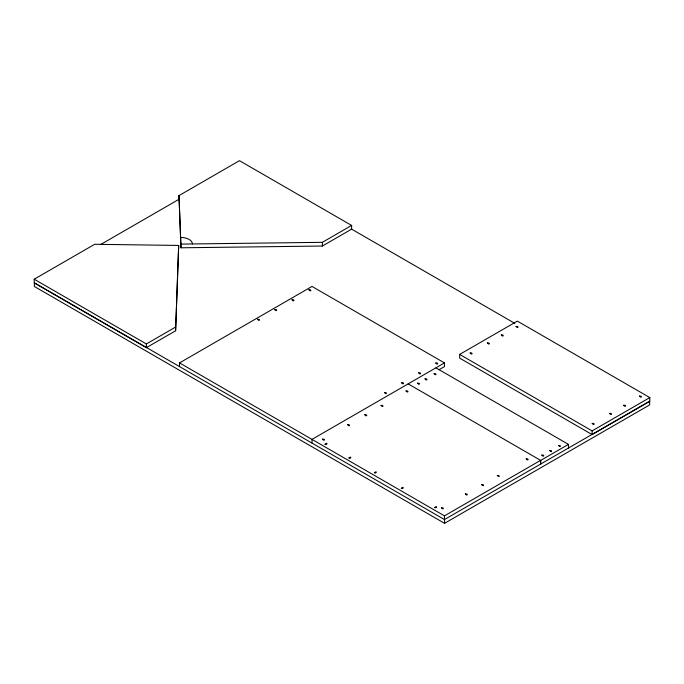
<?xml version="1.0" encoding="UTF-8"?>
<svg xmlns="http://www.w3.org/2000/svg" width="684" height="684" viewBox="0 0 684 684"><rect width="100%" height="100%" fill="white"/><g stroke="black" fill="none" stroke-linecap="round" stroke-linejoin="round"><path stroke-width="1.03" d="M175.608 330.782L178.678 245.445L94.691 244.282L34.2 279.209L34.2 282.902L146.359 347.66L175.608 330.782L178.678 245.445M178.977 195.607L239.468 160.68L351.627 225.438L351.627 229.14L322.386 246.026L180.986 247.796L178.977 195.607L180.986 247.796M100.881 244.393L179.413 199.053M34.2 279.209L146.359 343.958L175.608 327.08M180.986 244.094L322.386 242.324L351.627 225.438M179.533 366.607L179.533 362.905L311.998 286.434L444.455 362.905L444.455 366.607L438.931 369.796M444.455 362.905L311.998 439.384L311.998 443.078M459.657 354.415L517.343 321.112L649.8 397.584L649.8 401.286L592.113 434.588L459.657 358.117L459.657 354.415L592.113 430.894L649.8 397.584M179.533 362.905L444.455 515.856L540.591 460.349L540.591 464.051M408.134 383.878L540.702 460.409L568.472 444.378L568.472 448.08M444.557 523.32L444.557 519.618L34.371 282.791L34.371 286.493L444.557 523.32L649.655 404.902L649.655 401.209L444.455 519.558L444.455 515.856M351.251 228.926L514.77 323.335M436.016 367.906L568.472 444.378M592.113 430.894L592.113 434.588M540.702 460.409L540.702 464.111M322.386 242.324L322.386 246.026M146.359 343.958L146.359 347.66M180.713 237.476A11.474 6.626 0 0 1 192.452 243.949M257.543 319.291C259.304 322.155 260.946 318.701 257.543 319.291M274.737 309.527C276.507 312.391 278.149 308.929 274.737 309.527M292.025 299.737C293.795 302.593 295.437 299.139 292.025 299.737M308.903 289.742C310.664 292.607 312.306 289.144 308.903 289.742M322.54 439.128C324.301 441.992 325.943 438.538 322.54 439.128M347.592 424.67C349.353 427.534 350.995 424.071 347.592 424.67M364.811 414.726C366.581 417.582 368.223 414.128 364.811 414.726M381.031 405.364C382.792 408.228 384.434 404.766 381.031 405.364M384.468 392.573C386.229 395.438 387.871 391.983 384.468 392.573M401.559 382.707C403.321 385.571 404.962 382.117 401.559 382.707M406.039 390.923C407.801 393.787 409.442 390.325 406.039 390.923M418.651 372.84C420.412 375.704 422.054 372.241 418.651 372.84M417.531 383.185C419.301 386.05 420.942 382.595 417.531 383.185M425.038 378.851C426.807 381.715 428.449 378.261 425.038 378.851M435.742 362.973C437.503 365.837 439.145 362.375 435.742 362.973M434.075 373.635C435.836 376.499 437.478 373.045 434.075 373.635M441.394 507.75C443.164 510.615 444.805 507.16 441.394 507.75M470.13 352.944C471.9 355.808 473.542 352.354 470.13 352.944M487.435 342.949C489.205 345.813 490.847 342.359 487.435 342.949M465.342 493.925C467.112 496.789 468.754 493.335 465.342 493.925M501.321 334.938C503.091 337.802 504.732 334.348 501.321 334.938M481.587 484.546C483.357 487.41 484.999 483.956 481.587 484.546M516.052 326.43C517.822 329.295 519.464 325.841 516.052 326.43M497.319 475.466C499.081 478.33 500.722 474.876 497.319 475.466M526.158 458.819C527.92 461.683 529.561 458.22 526.158 458.819M541.788 455.082C543.549 457.947 545.191 454.492 541.788 455.082M549.671 450.525C551.432 453.389 553.074 449.935 549.671 450.525M558.46 445.455C560.23 448.319 561.872 444.856 558.46 445.455M592.199 423.422C593.96 426.286 595.602 422.823 592.199 423.422M609.555 413.392C611.316 416.257 612.958 412.803 609.555 413.392M623.654 405.253C625.424 408.117 627.066 404.663 623.654 405.253M639.497 396.113C641.259 398.969 642.9 395.514 639.497 396.113M325.045 444.198C326.969 445.874 328.149 441.462 325.045 444.198M348.934 457.989C350.858 459.665 352.038 455.253 348.934 457.989M374.396 472.695C376.328 474.363 377.508 469.959 374.396 472.695M401.346 488.248C403.269 489.924 404.449 485.512 401.346 488.248M434.682 507.494C436.606 509.17 437.786 504.758 434.682 507.494"/></g></svg>
